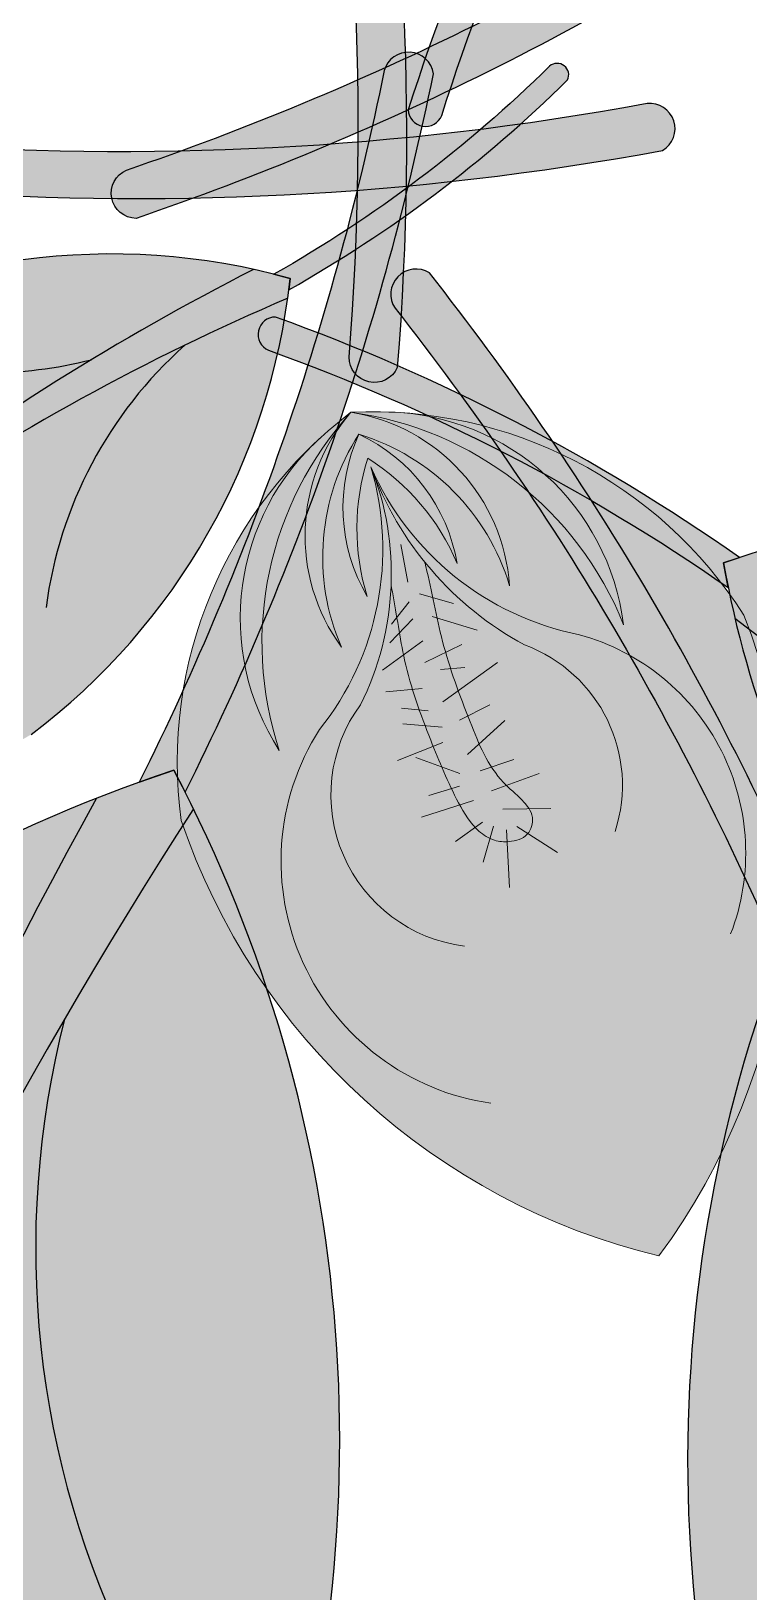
# Model space of a CAD drawing. Header units: inches. Extents: x 9636 to 21597, y -10243 to 557.
# Drawn here: x 14489.28 to 14491.79, y -8232.64 to -8227.18 of the extents above; entities that cross this region are included whole.
import ezdxf

# ---------------------------------------------------------------- set-up
doc = ezdxf.new("R2010")
doc.units = ezdxf.units.IN
doc.header["$MEASUREMENT"] = 0
doc.layers.add('MESA', color=7, linetype='Continuous')

# ---------------------------------------------------------------- blocks, each defined once
blk = doc.blocks.new('FF')
at = {"layer": 'MESA', "ltscale": 0.8}
h = blk.add_hatch(color=35, dxfattribs=at)
h.dxf.hatch_style = 1
h.set_gradient(color1=(179, 116, 77), color2=(114, 74, 49), one_color=1, tint=0.3199999928474426, name='CURVED')
h.paths.add_polyline_path([(14490.4106043968, -8227.0041422104), (14490.57836440471, -8227.027771207448, -0.03310768506175343), (14490.56002096164, -8228.359396157955, -0.8090823413515376), (14490.39157333841, -8228.322493492533, 0.032777259300629)])
h.paths.add_polyline_path([(14490.42077810672, -8225.705376391437, -0.03310768506174779), (14490.57836440471, -8227.027771207448), (14490.4106043968, -8227.0041422104, 0.03277725930060161), (14490.25718057116, -8225.694610456681), (14490.36169528917, -8225.767923602521)])
h = blk.add_hatch(color=35, dxfattribs=at)
h.dxf.hatch_style = 1
h.set_gradient(color1=(179, 116, 77), color2=(114, 74, 49), one_color=1, tint=0.3199999928474426, name='CURVED')
h.paths.add_polyline_path([(14491.04358399723, -8226.633067816088), (14490.93058864865, -8226.604803242999, 0.03310768506175343), (14490.59841222644, -8227.458027447929, 0.8090823413515376), (14490.71527336075, -8227.478011841433, -0.032777259300629)])
h.paths.add_polyline_path([(14491.37248083658, -8225.802890521074, 0.03310768506174779), (14490.93058864865, -8226.604803242999), (14491.04358399723, -8226.633067816088, -0.03277725930060161), (14491.47950231377, -8225.838276333181), (14491.39397582147, -8225.858001387987)])
h = blk.add_hatch(color=35, dxfattribs=at)
h.dxf.hatch_style = 1
h.set_gradient(color1=(179, 116, 77), color2=(114, 74, 49), one_color=1, tint=0.3199999928474426, name='CURVED')
h.paths.add_polyline_path([(14490.83124652222, -8227.161498867927), (14490.8762774465, -8227.324820530945, -0.03310768506175343), (14489.64717292357, -8227.837522747077, -0.8090823413515376), (14489.61404759396, -8227.66829177762, 0.032777259300629)])
h.paths.add_polyline_path([(14492.02695293181, -8226.654367386995, -0.03310768506174779), (14490.8762774465, -8227.324820530945), (14490.83124652222, -8227.161498867927, 0.03277725930060161), (14491.97177496649, -8226.499980045746), (14491.94606896302, -8226.625029416076)])
h = blk.add_hatch(color=35, dxfattribs=at)
h.dxf.hatch_style = 1
h.set_gradient(color1=(179, 116, 77), color2=(114, 74, 49), one_color=1, tint=0.3199999928474426, name='CURVED')
h.paths.add_polyline_path([(14490.16792002364, -8228.592733378095), (14490.33567180374, -8228.616420716997, 0.03310768506175343), (14490.68631049322, -8227.331658482122, 0.8090823413515376), (14490.51422702491, -8227.320536952557, -0.032777259300629)])
h.paths.add_polyline_path([(14489.81851757133, -8229.84365866891, 0.03310768506174779), (14490.33567180374, -8228.616420716997), (14490.16792002364, -8228.592733378095, -0.03277725930060161), (14489.6583232561, -8229.808761099323), (14489.77903679069, -8229.767211295475)])
h = blk.add_hatch(color=35, dxfattribs=at)
h.dxf.hatch_style = 1
h.set_gradient(color1=(179, 116, 77), color2=(114, 74, 49), one_color=1, tint=0.3199999928474426, name='CURVED')
h.paths.add_polyline_path([(14490.6346796144, -8227.700535912825), (14490.69245193231, -8227.752547395567, 0.03310768506175343), (14491.15519680623, -8227.353459834572, 0.8090823413515376), (14491.09255517473, -8227.305120440953, -0.032777259300629)])
h.paths.add_polyline_path([(14490.18107798054, -8228.087062538933, 0.03310768506174779), (14490.69245193231, -8227.752547395567), (14490.6346796144, -8227.700535912825, -0.03277725930060161), (14490.12905520638, -8228.032721677346), (14490.18564646113, -8228.047848582184)])
h = blk.add_hatch(color=35, dxfattribs=at)
h.dxf.hatch_style = 1
h.set_gradient(color1=(179, 116, 77), color2=(114, 74, 49), one_color=1, tint=0.3199999928474426, name='CURVED')
h.paths.add_polyline_path([(14490.12357815307, -8227.59081711278), (14490.16435616054, -8227.755252218094, 0.03310768506175343), (14491.48701364059, -8227.599885937416, 0.8090823413515376), (14491.4329617192, -8227.436133690779, -0.032777259300629)])
h.paths.add_polyline_path([(14488.83276387776, -8227.734673511715, 0.03310768506174779), (14490.16435616054, -8227.755252218094), (14490.12357815307, -8227.59081711278, -0.03277725930060161), (14488.80520917448, -8227.573054214223), (14488.888894715, -8227.669464140803)])
h = blk.add_hatch(color=85, dxfattribs=at)
h.dxf.hatch_style = 1
h.set_gradient(color1=(103, 159, 96), color2=(179, 207, 175), one_color=1, tint=0.75, name='INVCURVED')
h.paths.add_polyline_path([(14489.28077644603, -8229.641803859526, 0.1995123331975758), (14490.17716882691, -8228.116724909678, 0.0967495278531692), (14487.54593783445, -8229.908087875005, -0.08665420676483183), (14490.05785235422, -8228.01585364368, 0.1924888780828612), (14488.36943539103, -8228.294547830617, 0.1586077411667837), (14487.07659408674, -8230.150943324537, 0.1586077411660197)])
h = blk.add_hatch(color=85, dxfattribs=at)
h.dxf.hatch_style = 1
h.set_gradient(color1=(103, 159, 96), color2=(52, 80, 48), one_color=1, tint=0.25)
h.paths.add_polyline_path([(14487.54593783445, -8229.908087874997, -0.09674952785286056), (14490.17716882691, -8228.116724909678, 0.007527451123012324), (14490.18564646113, -8228.047848582182, 0.01429188129494994), (14490.05785235422, -8228.01585364368, 0.08665420676455064)])
h = blk.add_hatch(color=35, dxfattribs=at)
h.dxf.hatch_style = 1
h.set_gradient(color1=(179, 116, 77), color2=(114, 74, 49), one_color=1, tint=0.3199999928474426, name='CURVED')
h.paths.add_polyline_path([(14491.29833108774, -8229.238965314971), (14491.42492717701, -8229.126381213373, 0.03310768506175343), (14490.67216550028, -8228.027786042814, 0.8090823413515376), (14490.55234818089, -8228.151803051564, -0.032777259300629)])
h.paths.add_polyline_path([(14492.02609214224, -8230.314725513357, 0.03310768506174779), (14491.42492717701, -8229.126381213373), (14491.29833108774, -8229.238965314971, -0.03277725930060161), (14491.89583796631, -8230.414294126125), (14491.94225760395, -8230.295368263185)])
h = blk.add_hatch(color=35, dxfattribs=at)
h.dxf.hatch_style = 1
h.set_gradient(color1=(179, 116, 77), color2=(114, 74, 49), one_color=1, tint=0.3199999928474426, name='CURVED')
h.paths.add_polyline_path([(14490.94035402589, -8228.660625635877), (14490.97317891632, -8228.548869824115, 0.03310768506175343), (14490.13413149124, -8228.182356334844, 0.8090823413515376), (14490.10942315219, -8228.298310630476, -0.032777259300629)])
h.paths.add_polyline_path([(14491.75650654439, -8229.022927359063, 0.03310768506174779), (14490.97317891632, -8228.548869824115), (14490.94035402589, -8228.660625635877, -0.03277725930060161), (14491.71680860235, -8229.12842534803), (14491.7005691079, -8229.042169116408)])
h = blk.add_hatch(color=7, dxfattribs=at)
h.dxf.hatch_style = 1
h.set_gradient(color1=(237, 238, 238), one_color=1, tint=1)
h.paths.add_polyline_path([(14491.4745950841, -8231.465729720741, 0.2569091805170801), (14491.77136495982, -8229.224876931497, 0.2403030205165218), (14490.56573115917, -8228.516301861197, -0.3583807301859824), (14491.35113888056, -8229.258492758001, 0.2702333190890776), (14490.39817980626, -8228.515428705565, -0.3489770048102109), (14490.95239030795, -8229.121975182512, 0.2509502793129825), (14490.42617496732, -8228.592159456344, -0.2453890551403372), (14490.76937254508, -8229.04440639484, 0.1532458537889449), (14490.45692094029, -8228.676429790592, 0.1518402250092038), (14490.45355268837, -8229.15492530048, 0.00137366511991412), (14490.45484914094, -8229.15916004057, -0.245389055139057), (14490.42617496736, -8228.59215945633, 0.2509502793127925), (14490.36478457356, -8229.336362726925, -0.3489770048638718), (14490.39817980618, -8228.515428705528, 0.2702333191166405), (14490.14763762812, -8229.697589354759, -0.358380731124288), (14490.2705576256, -8228.62399571885, 0.240303021013481), (14489.80449761635, -8229.942487116814, 0.2569091805174252)])
edge = h.paths.add_edge_path(flags=16)
edge.add_arc((14491.55466725154, -8228.311669110095), 1.156275135120271, 199.9604918059998, 201.4598524917648, ccw=False)
edge.add_arc((14489.51878066488, -8229.081379627603), 1.020467285541694, 19.860714479619276, 21.559629817972393, ccw=False)
edge.add_arc((14491.55466725154, -8228.311669110102), 1.156275135120271, 201.4598524914096, 219.0189251154874)
edge.add_spline(control_points=[(14490.6568165052, -8229.04174026235), (14490.65789561722, -8229.046049519959), (14490.66782493844, -8229.086318764203), (14490.67639516219, -8229.126908580576), (14490.68394722562, -8229.163109225354)], knot_values=[0.2471511740125481, 0.2471511740125481, 0.2471511740125481, 0.2471511740125481, 0.247785628570655, 0.2530743171580143, 0.2530743171580143, 0.2530743171580143, 0.2530743171580143], degree=3, periodic=0)
edge.add_spline(control_points=[(14490.68394722562, -8229.163109225354), (14490.68896658732, -8229.187169421783), (14490.69394170223, -8229.211211324287), (14490.69916128221, -8229.235147738744)], knot_values=[0.2436361292652643, 0.2436361292652643, 0.2436361292652643, 0.2436361292652643, 0.2471511740125481, 0.2471511740125481, 0.2471511740125481, 0.2471511740125481], degree=3, periodic=0)
edge.add_spline(control_points=[(14490.69916128221, -8229.235147738744), (14490.70512697394, -8229.26250573888), (14490.71436583981, -8229.302518798933), (14490.7252262218, -8229.341952784094), (14490.72884867538, -8229.354514459608)], knot_values=[0.2377304945037521, 0.2377304945037521, 0.2377304945037521, 0.2377304945037521, 0.2417479965750198, 0.2436361292652643, 0.2436361292652643, 0.2436361292652643, 0.2436361292652643], degree=3, periodic=0)
edge.add_spline(control_points=[(14490.72884867538, -8229.354514459608), (14490.73443578698, -8229.373889030268), (14490.7403802112, -8229.393154064692), (14490.74662490682, -8229.412357799205)], knot_values=[0.2348183224622999, 0.2348183224622999, 0.2348183224622999, 0.2348183224622999, 0.2377304945037521, 0.2377304945037521, 0.2377304945037521, 0.2377304945037521], degree=3, periodic=0)
edge.add_spline(control_points=[(14490.74662490682, -8229.412357799205), (14490.75496085397, -8229.437992565978), (14490.76383185969, -8229.46351810143), (14490.77310224272, -8229.489049143021)], knot_values=[0.2309309092598198, 0.2309309092598198, 0.2309309092598198, 0.2309309092598198, 0.2348183224622999, 0.2348183224622999, 0.2348183224622999, 0.2348183224622999], degree=3, periodic=0)
edge.add_spline(control_points=[(14490.77310224272, -8229.489049143021), (14490.78373811498, -8229.518340801837), (14490.79489968275, -8229.547639708322), (14490.80638204404, -8229.577119135742)], knot_values=[0.2264708961110354, 0.2264708961110354, 0.2264708961110354, 0.2264708961110354, 0.2309309092598199, 0.2309309092598199, 0.2309309092598199, 0.2309309092598199], degree=3, periodic=0)
edge.add_spline(control_points=[(14490.80638204404, -8229.577119135742), (14490.8090936459, -8229.584080810988), (14490.82190815499, -8229.61681197762), (14490.83505751002, -8229.649815342851), (14490.84641138877, -8229.675101256391)], knot_values=[0.2215260703448321, 0.2215260703448321, 0.2215260703448321, 0.2215260703448321, 0.222579318859487, 0.2264708961110354, 0.2264708961110354, 0.2264708961110354, 0.2264708961110354], degree=3, periodic=0)
edge.add_spline(control_points=[(14490.84641138877, -8229.675101256391), (14490.85912731431, -8229.703420547181), (14490.8731042528, -8229.730877205358), (14490.88946314859, -8229.756268278943)], knot_values=[0.2171676473178, 0.2171676473178, 0.2171676473178, 0.2171676473178, 0.2215260703448321, 0.2215260703448321, 0.2215260703448321, 0.2215260703448321], degree=3, periodic=0)
edge.add_spline(control_points=[(14490.88946314859, -8229.756268278943), (14490.90184621574, -8229.775488364028), (14490.91852868856, -8229.797374876143), (14490.93793675883, -8229.816750344306), (14490.94141281469, -8229.820110614546)], knot_values=[0.2131642620453263, 0.2131642620453263, 0.2131642620453263, 0.2131642620453263, 0.2164634238997696, 0.2171676473178, 0.2171676473178, 0.2171676473178, 0.2171676473178], degree=3, periodic=0)
edge.add_spline(control_points=[(14490.94141281469, -8229.820110614546), (14490.95915450723, -8229.83726134051), (14490.98816675161, -8229.861091209), (14491.01414982029, -8229.890978917168), (14491.02074907984, -8229.90180246522)], knot_values=[0.2077773224475375, 0.2077773224475375, 0.2077773224475375, 0.2077773224475375, 0.2113716592103856, 0.2131642620453263, 0.2131642620453263, 0.2131642620453263, 0.2131642620453263], degree=3, periodic=0)
edge.add_spline(control_points=[(14491.02074907984, -8229.90180246522), (14491.02645299745, -8229.91115754906), (14491.03812537919, -8229.93914836589), (14491.02920164754, -8229.973311445263), (14491.01682905623, -8229.988500214002)], knot_values=[0.203445163018474, 0.203445163018474, 0.203445163018474, 0.203445163018474, 0.2049945578871382, 0.2077773224475375, 0.2077773224475375, 0.2077773224475375, 0.2077773224475375], degree=3, periodic=0)
edge.add_spline(control_points=[(14491.01682905623, -8229.988500214002), (14491.01607813155, -8229.989422059793), (14491.00027269813, -8230.007705664997), (14490.97216860909, -8230.015418119634), (14490.94643219658, -8230.016964493423), (14490.94422820682, -8230.017052613492)], knot_values=[0.1996944706411438, 0.1996944706411438, 0.1996944706411438, 0.1996944706411438, 0.1998633638435843, 0.2031371852270858, 0.203445163018474, 0.203445163018474, 0.203445163018474, 0.203445163018474], degree=3, periodic=0)
edge.add_spline(control_points=[(14490.94422820682, -8230.017052613492), (14490.92886453651, -8230.017666884802), (14490.90843293421, -8230.015525418976), (14490.88931170022, -8230.008145929205), (14490.88428033152, -8230.005836089837)], knot_values=[0.1967564236367511, 0.1967564236367511, 0.1967564236367511, 0.1967564236367511, 0.1989032889930779, 0.1996944706411438, 0.1996944706411438, 0.1996944706411438, 0.1996944706411438], degree=3, periodic=0)
edge.add_spline(control_points=[(14490.88428033152, -8230.005836089837), (14490.87012608673, -8229.999338050477), (14490.85163040676, -8229.986676803968), (14490.83594856724, -8229.971511859809), (14490.83167780229, -8229.967013772708)], knot_values=[0.1936429904609736, 0.1936429904609736, 0.1936429904609736, 0.1936429904609736, 0.1958687424163022, 0.1967564236367511, 0.1967564236367511, 0.1967564236367511, 0.1967564236367511], degree=3, periodic=0)
edge.add_spline(control_points=[(14490.83167780229, -8229.967013772708), (14490.8099913186, -8229.944172971605), (14490.79347050007, -8229.916836306027), (14490.77839686327, -8229.888822423283)], knot_values=[0.1891354409754396, 0.1891354409754396, 0.1891354409754396, 0.1891354409754396, 0.1936429904609736, 0.1936429904609736, 0.1936429904609736, 0.1936429904609736], degree=3, periodic=0)
edge.add_spline(control_points=[(14490.77839686327, -8229.888822423283), (14490.77702621955, -8229.886275124782), (14490.76693884665, -8229.867321383228), (14490.75735693904, -8229.848217246341), (14490.74937406455, -8229.831592047467)], knot_values=[0.1860923947748148, 0.1860923947748148, 0.1860923947748148, 0.1860923947748148, 0.186502265629451, 0.1891354409754396, 0.1891354409754396, 0.1891354409754396, 0.1891354409754396], degree=3, periodic=0)
edge.add_spline(control_points=[(14490.74937406455, -8229.831592047467), (14490.73721800281, -8229.806275735164), (14490.7257771504, -8229.780740951022), (14490.71480421054, -8229.755052641838)], knot_values=[0.1820826809719926, 0.1820826809719926, 0.1820826809719926, 0.1820826809719926, 0.1860923947748149, 0.1860923947748149, 0.1860923947748149, 0.1860923947748149], degree=3, periodic=0)
edge.add_spline(control_points=[(14490.71480421054, -8229.755052641838), (14490.70470172669, -8229.73140212225), (14490.69499586322, -8229.707621469026), (14490.68549363054, -8229.683761366432)], knot_values=[0.1783910477803653, 0.1783910477803653, 0.1783910477803653, 0.1783910477803653, 0.1820826809719925, 0.1820826809719925, 0.1820826809719925, 0.1820826809719925], degree=3, periodic=0)
edge.add_spline(control_points=[(14490.68549363054, -8229.683761366432), (14490.68261838306, -8229.676541621133), (14490.67312757442, -8229.652530496021), (14490.66378354892, -8229.628454574377), (14490.65738531033, -8229.611568572494)], knot_values=[0.1746797876871894, 0.1746797876871894, 0.1746797876871894, 0.1746797876871894, 0.175796826109966, 0.1783910477803653, 0.1783910477803653, 0.1783910477803653, 0.1783910477803653], degree=3, periodic=0)
edge.add_spline(control_points=[(14490.65738531033, -8229.611568572494), (14490.65044148656, -8229.593242681753), (14490.64365473988, -8229.574850123612), (14490.63710386412, -8229.556359016316)], knot_values=[0.171864353741853, 0.171864353741853, 0.171864353741853, 0.171864353741853, 0.1746797876871893, 0.1746797876871893, 0.1746797876871893, 0.1746797876871893], degree=3, periodic=0)
edge.add_spline(control_points=[(14490.63710386412, -8229.556359016316), (14490.6287169011, -8229.532685199434), (14490.62071655881, -8229.508849848664), (14490.61326818879, -8229.484786059033)], knot_values=[0.1682598066156458, 0.1682598066156458, 0.1682598066156458, 0.1682598066156458, 0.171864353741853, 0.171864353741853, 0.171864353741853, 0.171864353741853], degree=3, periodic=0)
edge.add_spline(control_points=[(14490.61326818879, -8229.484786059033), (14490.60284155878, -8229.451100268663), (14490.59188133861, -8229.411067054936), (14490.58303291566, -8229.37016561738), (14490.58176917234, -8229.364123720301)], knot_values=[0.1623418216133556, 0.1623418216133556, 0.1623418216133556, 0.1623418216133556, 0.1673876610569998, 0.1682598066156458, 0.1682598066156458, 0.1682598066156458, 0.1682598066156458], degree=3, periodic=0)
edge.add_spline(control_points=[(14490.58176917234, -8229.364123720301), (14490.57642490432, -8229.338573027539), (14490.5718007592, -8229.31276894813), (14490.56747334826, -8229.287066030558)], knot_values=[0.1586535887747186, 0.1586535887747186, 0.1586535887747186, 0.1586535887747186, 0.1623418216133555, 0.1623418216133555, 0.1623418216133555, 0.1623418216133555], degree=3, periodic=0)
edge.add_spline(control_points=[(14490.56747334826, -8229.287066030558), (14490.56439873094, -8229.268804156005), (14490.56147390727, -8229.250593348715), (14490.55854702262, -8229.232560772758)], knot_values=[0.1560331062850654, 0.1560331062850654, 0.1560331062850654, 0.1560331062850654, 0.1586535887747186, 0.1586535887747186, 0.1586535887747186, 0.1586535887747186], degree=3, periodic=0)
edge.add_spline(control_points=[(14490.55854702262, -8229.232560772758), (14490.55400262271, -8229.204562663394), (14490.54779362491, -8229.166937124333), (14490.54051665106, -8229.130998491188), (14490.5384610926, -8229.121445903475)], knot_values=[0.1504801710943955, 0.1504801710943955, 0.1504801710943955, 0.1504801710943955, 0.1545488385723417, 0.1560331062850654, 0.1560331062850654, 0.1560331062850654, 0.1560331062850654], degree=3, periodic=0)
edge.add_arc((14489.51878066488, -8229.081379627598), 1.020467285541694, -2.250163947206774, 19.86071447921831)
at = {"layer": 'MESA', "lineweight": 5, "ltscale": 0.8}
h = blk.add_hatch(color=83, dxfattribs=at)
h.dxf.hatch_style = 1
h.set_gradient(color1=(117, 211, 105), one_color=1, tint=1)
h.paths.add_polyline_path([(14491.35113888056, -8229.258492758001, 0.3583807301414101), (14490.5657311593, -8228.516301861206, 0.02724021252780064), (14490.39817980612, -8228.515428705545, -0.27023331912118)])
h.paths.add_polyline_path([(14490.42617496734, -8228.592159456352, -0.2509502793036039), (14490.95239030795, -8229.121975182512, 0.3489770048638718), (14490.39817980614, -8228.515428705543, 0.3489770048564635), (14490.36478457356, -8229.336362726926, -0.2509502793046178)])
h.paths.add_polyline_path([(14490.76937254508, -8229.04440639484, 0.2453890551401661), (14490.42617496732, -8228.592159456342, 0.2453890551330679), (14490.45484914094, -8229.15916004057, -0.1532458537798691), (14490.45692094031, -8228.676429790607, -0.1532458537804744)], flags=17)
h.paths.add_polyline_path([(14490.39817980618, -8228.51542870553, 0.02724021243329556), (14490.27055762387, -8228.62399572052, 0.3583807303279284), (14490.14763762812, -8229.697589354762, -0.2702333191168038)])
h = blk.add_hatch(color=95, dxfattribs=at)
h.dxf.hatch_style = 1
h.set_gradient(color1=(68, 182, 53), color2=(121, 213, 109), one_color=1, tint=0.6299999952316284, name='CYLINDER')
edge = h.paths.add_edge_path()
edge.add_spline(control_points=[(14490.83167780229, -8229.967013772708), (14490.83594856724, -8229.971511859809), (14490.85163040676, -8229.986676803968), (14490.87012608673, -8229.999338050477), (14490.88428033152, -8230.005836089837)], knot_values=[0.1936429904609736, 0.1936429904609736, 0.1936429904609736, 0.1936429904609736, 0.1945306716814224, 0.1967564236367511, 0.1967564236367511, 0.1967564236367511, 0.1967564236367511], degree=3, periodic=0)
edge.add_spline(control_points=[(14490.88428033152, -8230.005836089837), (14490.88931170022, -8230.008145929205), (14490.90843293421, -8230.015525418976), (14490.92886453651, -8230.017666884802), (14490.94422820682, -8230.017052613492)], knot_values=[0.1967564236367511, 0.1967564236367511, 0.1967564236367511, 0.1967564236367511, 0.197547605284817, 0.1996944706411439, 0.1996944706411439, 0.1996944706411439, 0.1996944706411439], degree=3, periodic=0)
edge.add_spline(control_points=[(14490.94422820682, -8230.017052613492), (14490.94643219658, -8230.016964493423), (14490.97216860909, -8230.015418119634), (14491.00027269813, -8230.007705664997), (14491.01607813155, -8229.989422059793), (14491.01682905623, -8229.988500214002)], knot_values=[0.1996944706411439, 0.1996944706411439, 0.1996944706411439, 0.1996944706411439, 0.2000024484325321, 0.2032762698160336, 0.2034451630184741, 0.2034451630184741, 0.2034451630184741, 0.2034451630184741], degree=3, periodic=0)
edge.add_spline(control_points=[(14491.01682905623, -8229.988500214002), (14491.02920164754, -8229.973311445263), (14491.03812537919, -8229.93914836589), (14491.02645299745, -8229.91115754906), (14491.02074907984, -8229.90180246522)], knot_values=[0.2034451630184741, 0.2034451630184741, 0.2034451630184741, 0.2034451630184741, 0.2062279275788734, 0.2077773224475375, 0.2077773224475375, 0.2077773224475375, 0.2077773224475375], degree=3, periodic=0)
edge.add_spline(control_points=[(14491.02074907984, -8229.90180246522), (14491.01414982029, -8229.890978917168), (14490.98816675161, -8229.861091209), (14490.95915450723, -8229.83726134051), (14490.94141281469, -8229.820110614546)], knot_values=[0.2077773224475375, 0.2077773224475375, 0.2077773224475375, 0.2077773224475375, 0.2095699252824783, 0.2131642620453263, 0.2131642620453263, 0.2131642620453263, 0.2131642620453263], degree=3, periodic=0)
edge.add_spline(control_points=[(14490.94141281469, -8229.820110614546), (14490.93793675883, -8229.816750344306), (14490.91852868856, -8229.797374876143), (14490.90184621574, -8229.775488364028), (14490.88946314859, -8229.756268278943)], knot_values=[0.2131642620453263, 0.2131642620453263, 0.2131642620453263, 0.2131642620453263, 0.2138684854633567, 0.2171676473178, 0.2171676473178, 0.2171676473178, 0.2171676473178], degree=3, periodic=0)
edge.add_spline(control_points=[(14490.88946314859, -8229.756268278943), (14490.8731042528, -8229.730877205358), (14490.85912731431, -8229.703420547181), (14490.84641138877, -8229.675101256391)], knot_values=[0.2171676473178, 0.2171676473178, 0.2171676473178, 0.2171676473178, 0.2215260703448321, 0.2215260703448321, 0.2215260703448321, 0.2215260703448321], degree=3, periodic=0)
edge.add_spline(control_points=[(14490.84641138877, -8229.675101256391), (14490.83505751002, -8229.649815342851), (14490.82190815499, -8229.61681197762), (14490.8090936459, -8229.584080810988), (14490.80638204404, -8229.577119135742)], knot_values=[0.2215260703448321, 0.2215260703448321, 0.2215260703448321, 0.2215260703448321, 0.2254176475963806, 0.2264708961110354, 0.2264708961110354, 0.2264708961110354, 0.2264708961110354], degree=3, periodic=0)
edge.add_spline(control_points=[(14490.80638204404, -8229.577119135742), (14490.79489968275, -8229.547639708322), (14490.78373811498, -8229.518340801837), (14490.77310224272, -8229.489049143021)], knot_values=[0.2264708961110354, 0.2264708961110354, 0.2264708961110354, 0.2264708961110354, 0.2309309092598199, 0.2309309092598199, 0.2309309092598199, 0.2309309092598199], degree=3, periodic=0)
edge.add_spline(control_points=[(14490.77310224272, -8229.489049143021), (14490.76383185969, -8229.46351810143), (14490.75496085397, -8229.437992565978), (14490.74662490682, -8229.412357799205)], knot_values=[0.2309309092598199, 0.2309309092598199, 0.2309309092598199, 0.2309309092598199, 0.2348183224622999, 0.2348183224622999, 0.2348183224622999, 0.2348183224622999], degree=3, periodic=0)
edge.add_spline(control_points=[(14490.74662490682, -8229.412357799205), (14490.7403802112, -8229.393154064692), (14490.73443578698, -8229.373889030268), (14490.72884867538, -8229.354514459608)], knot_values=[0.2348183224622999, 0.2348183224622999, 0.2348183224622999, 0.2348183224622999, 0.2377304945037521, 0.2377304945037521, 0.2377304945037521, 0.2377304945037521], degree=3, periodic=0)
edge.add_spline(control_points=[(14490.72884867538, -8229.354514459608), (14490.7252262218, -8229.341952784094), (14490.71436583981, -8229.302518798933), (14490.70512697394, -8229.26250573888), (14490.69916128221, -8229.235147738744)], knot_values=[0.2377304945037521, 0.2377304945037521, 0.2377304945037521, 0.2377304945037521, 0.2396186271939966, 0.2436361292652643, 0.2436361292652643, 0.2436361292652643, 0.2436361292652643], degree=3, periodic=0)
edge.add_spline(control_points=[(14490.69916128221, -8229.235147738744), (14490.69394170223, -8229.211211324287), (14490.68896658732, -8229.187169421783), (14490.68394722562, -8229.163109225354)], knot_values=[0.2436361292652643, 0.2436361292652643, 0.2436361292652643, 0.2436361292652643, 0.2471511740125481, 0.2471511740125481, 0.2471511740125481, 0.2471511740125481], degree=3, periodic=0)
edge.add_spline(control_points=[(14490.68394722562, -8229.163109225354), (14490.67639516219, -8229.126908580576), (14490.66782493844, -8229.086318764203), (14490.65789561722, -8229.046049519959), (14490.6568165052, -8229.04174026235)], knot_values=[0.2471511740125481, 0.2471511740125481, 0.2471511740125481, 0.2471511740125481, 0.2524398625999075, 0.2530743171580144, 0.2530743171580144, 0.2530743171580144, 0.2530743171580144], degree=3, periodic=0)
edge.add_arc((14491.43541918256, -8228.382095394505), 1.020467285541694, 201.5596298111538, 220.2718141492146, ccw=False)
edge.add_arc((14489.51878066488, -8229.081379627598), 1.020467285541694, -2.2501639475048023, 18.52929558790231, ccw=False)
edge.add_spline(control_points=[(14490.5384610926, -8229.121445903475), (14490.54051665106, -8229.130998491188), (14490.54779362491, -8229.166937124333), (14490.55400262271, -8229.204562663394), (14490.55854702262, -8229.232560772758)], knot_values=[0.1504801710943955, 0.1504801710943955, 0.1504801710943955, 0.1504801710943955, 0.1519644388071193, 0.1560331062850654, 0.1560331062850654, 0.1560331062850654, 0.1560331062850654], degree=3, periodic=0)
edge.add_spline(control_points=[(14490.55854702262, -8229.232560772758), (14490.56147390727, -8229.250593348715), (14490.56439873094, -8229.268804156005), (14490.56747334826, -8229.287066030558)], knot_values=[0.1560331062850654, 0.1560331062850654, 0.1560331062850654, 0.1560331062850654, 0.1586535887747186, 0.1586535887747186, 0.1586535887747186, 0.1586535887747186], degree=3, periodic=0)
edge.add_spline(control_points=[(14490.56747334826, -8229.287066030558), (14490.5718007592, -8229.31276894813), (14490.57642490432, -8229.338573027539), (14490.58176917234, -8229.364123720301)], knot_values=[0.1586535887747186, 0.1586535887747186, 0.1586535887747186, 0.1586535887747186, 0.1623418216133556, 0.1623418216133556, 0.1623418216133556, 0.1623418216133556], degree=3, periodic=0)
edge.add_spline(control_points=[(14490.58176917234, -8229.364123720301), (14490.58303291566, -8229.37016561738), (14490.59188133861, -8229.411067054936), (14490.60284155878, -8229.451100268663), (14490.61326818879, -8229.484786059033)], knot_values=[0.1623418216133556, 0.1623418216133556, 0.1623418216133556, 0.1623418216133556, 0.1632139671720015, 0.1682598066156458, 0.1682598066156458, 0.1682598066156458, 0.1682598066156458], degree=3, periodic=0)
edge.add_spline(control_points=[(14490.61326818879, -8229.484786059033), (14490.62071655881, -8229.508849848664), (14490.6287169011, -8229.532685199434), (14490.63710386412, -8229.556359016316)], knot_values=[0.1682598066156458, 0.1682598066156458, 0.1682598066156458, 0.1682598066156458, 0.171864353741853, 0.171864353741853, 0.171864353741853, 0.171864353741853], degree=3, periodic=0)
edge.add_spline(control_points=[(14490.63710386412, -8229.556359016316), (14490.64365473988, -8229.574850123612), (14490.65044148656, -8229.593242681753), (14490.65738531033, -8229.611568572494)], knot_values=[0.171864353741853, 0.171864353741853, 0.171864353741853, 0.171864353741853, 0.1746797876871894, 0.1746797876871894, 0.1746797876871894, 0.1746797876871894], degree=3, periodic=0)
edge.add_spline(control_points=[(14490.65738531033, -8229.611568572494), (14490.66378354892, -8229.628454574377), (14490.67312757442, -8229.652530496021), (14490.68261838306, -8229.676541621133), (14490.68549363054, -8229.683761366432)], knot_values=[0.1746797876871894, 0.1746797876871894, 0.1746797876871894, 0.1746797876871894, 0.1772740093575887, 0.1783910477803653, 0.1783910477803653, 0.1783910477803653, 0.1783910477803653], degree=3, periodic=0)
edge.add_spline(control_points=[(14490.68549363054, -8229.683761366432), (14490.69499586322, -8229.707621469026), (14490.70470172669, -8229.73140212225), (14490.71480421054, -8229.755052641838)], knot_values=[0.1783910477803653, 0.1783910477803653, 0.1783910477803653, 0.1783910477803653, 0.1820826809719925, 0.1820826809719925, 0.1820826809719925, 0.1820826809719925], degree=3, periodic=0)
edge.add_spline(control_points=[(14490.71480421054, -8229.755052641838), (14490.7257771504, -8229.780740951022), (14490.73721800281, -8229.806275735164), (14490.74937406455, -8229.831592047467)], knot_values=[0.1820826809719925, 0.1820826809719925, 0.1820826809719925, 0.1820826809719925, 0.1860923947748148, 0.1860923947748148, 0.1860923947748148, 0.1860923947748148], degree=3, periodic=0)
edge.add_spline(control_points=[(14490.74937406455, -8229.831592047467), (14490.75735693904, -8229.848217246341), (14490.76693884665, -8229.867321383228), (14490.77702621955, -8229.886275124782), (14490.77839686327, -8229.888822423283)], knot_values=[0.1860923947748148, 0.1860923947748148, 0.1860923947748148, 0.1860923947748148, 0.1887255701208035, 0.1891354409754396, 0.1891354409754396, 0.1891354409754396, 0.1891354409754396], degree=3, periodic=0)
edge.add_spline(control_points=[(14490.77839686327, -8229.888822423283), (14490.79347050007, -8229.916836306027), (14490.8099913186, -8229.944172971605), (14490.83167780229, -8229.967013772708)], knot_values=[0.1891354409754396, 0.1891354409754396, 0.1891354409754396, 0.1891354409754396, 0.1936429904609736, 0.1936429904609736, 0.1936429904609736, 0.1936429904609736], degree=3, periodic=0)
at = {"layer": 'MESA', "ltscale": 0.8}
h = blk.add_hatch(color=85, dxfattribs=at)
h.dxf.hatch_style = 1
h.set_gradient(color1=(103, 159, 96), color2=(179, 207, 175), one_color=1, tint=0.75, name='INVCURVED')
h.paths.add_polyline_path([(14494.44037258343, -8229.231613639784, 0.1995123331975758), (14491.79911282096, -8229.00898502577, 0.0967495278531692), (14495.9244201916, -8231.402749037043, -0.08665420676483183), (14491.74016531471, -8229.23554973161, 0.1924888780828612), (14493.21089389085, -8231.335928336966, 0.1586077411667837), (14496.55667994758, -8231.879427637721, 0.1586077411660197)])
h = blk.add_hatch(color=85, dxfattribs=at)
h.dxf.hatch_style = 1
h.set_gradient(color1=(103, 159, 96), color2=(52, 80, 48), one_color=1, tint=0.25)
h.paths.add_polyline_path([(14495.92442019159, -8231.402749037039, -0.09674952785286056), (14491.79911282096, -8229.00898502577, 0.007527451123012324), (14491.7005691079, -8229.042169116408, 0.01429188129494994), (14491.74016531471, -8229.23554973161, 0.08665420676455064)])
h = blk.add_hatch(color=85, dxfattribs=at)
h.dxf.hatch_style = 1
h.set_gradient(color1=(103, 159, 96), color2=(52, 80, 48), one_color=1, tint=0.25)
h.paths.add_polyline_path([(14487.27198229263, -8236.34348199872, -0.09674952785286056), (14489.84756209524, -8229.902037307955, 0.007527451123012324), (14489.77903679069, -8229.767211295471, 0.01429188129494994), (14489.50907719506, -8229.864951681267, 0.08665420676455064)])
h = blk.add_hatch(color=85, dxfattribs=at)
h.dxf.hatch_style = 1
h.set_gradient(color1=(103, 159, 96), color2=(179, 207, 175), one_color=1, tint=0.75, name='INVCURVED')
h.paths.add_polyline_path([(14490.08381560825, -8233.750137420004, 0.1995123331975758), (14489.84756209523, -8229.902037307955, 0.0967495278531692), (14487.27198229263, -8236.343481998741, -0.08665420676483183), (14489.50907719506, -8229.864951681267, 0.1924888780828612), (14486.79626681951, -8232.424215988722, 0.1586077411667837), (14486.71921810317, -8237.353862346443, 0.1586077411660197)])
h = blk.add_hatch(color=85, dxfattribs=at)
h.dxf.hatch_style = 1
h.set_gradient(color1=(103, 159, 96), color2=(179, 207, 175), one_color=1, tint=0.75, name='INVCURVED')
h.paths.add_polyline_path([(14495.1764048231, -8232.639911375592, 0.1995123331975758), (14492.08939717088, -8230.330349956212, 0.0967495278531692), (14495.33457077069, -8236.46179915939, -0.08665420676483183), (14491.84212141722, -8230.564448382103, 0.1924888780828612), (14492.03836875914, -8234.288782001677, 0.1586077411667837), (14495.7473436642, -8237.53698994923, 0.1586077411660197)])
at = {"layer": 'MESA', "lineweight": 9, "ltscale": 0.8}
for p, q in [((14490.59730691708, -8229.109388901701), (14490.57267327815, -8228.97762877757)), ((14490.60116261459, -8229.178359389753), (14490.5400343807, -8229.256106398878)), ((14490.63772634305, -8229.150089709105), (14490.75646835061, -8229.183537004159)), ((14490.61423952027, -8229.237562354378), (14490.53430745843, -8229.32217331859)), ((14490.68178973557, -8229.229979395068), (14490.83954583007, -8229.27691463528)), ((14490.64993221333, -8229.314801563389), (14490.50831264978, -8229.417276191765)), ((14490.6560383249, -8229.390117251345), (14490.78527202623, -8229.326924579924)), ((14490.71948723572, -8229.527406761053), (14490.91017274305, -8229.390985220452)), ((14490.71111236051, -8229.415473161318), (14490.79576439404, -8229.408047004503)), ((14490.64672337391, -8229.48175612773), (14490.51999418068, -8229.493233593721)), ((14490.66769015203, -8229.559270636142), (14490.57497785521, -8229.550445015902)), ((14490.77753919328, -8229.59169939495), (14490.88367944812, -8229.538044766936)), ((14490.71724635676, -8229.616464667168), (14490.57954796067, -8229.605202178067)), ((14490.80573229866, -8229.712532351605), (14490.93574787762, -8229.59289778004)), ((14490.71897833531, -8229.670642958921), (14490.56051196092, -8229.732725825987)), ((14490.77901330157, -8229.778434000278), (14490.62495636614, -8229.722335084005)), ((14490.84973179942, -8229.769620482044), (14490.96754517457, -8229.730027864485)), ((14490.88878216135, -8229.839312872124), (14491.05592451739, -8229.778331099518)), ((14490.77766540119, -8229.82306629135), (14490.67072854895, -8229.855292323442)), ((14490.826964189, -8229.873245634524), (14490.64518123012, -8229.931548098331)), ((14490.85732026273, -8229.948382441728), (14490.7639377287, -8230.016232440115)), ((14490.9290548817, -8229.903441496077), (14491.09672714729, -8229.900444359293)), ((14490.89653823563, -8229.962976244928), (14490.86077294567, -8230.088029823954)), ((14490.94224752543, -8229.975574761826), (14490.95184866355, -8230.176634147037)), ((14490.97820353396, -8229.963728053544), (14491.11987501864, -8230.05458789301))]:
    blk.add_line(p, q, dxfattribs=at)
at = {"layer": 'MESA', "ltscale": 0.8}
for points in [[(14490.25718057116, -8225.694610456681), (14490.36169528917, -8225.767923602523), (14490.42077810672, -8225.705376391437, -0.06628802967972178), (14490.56002096164, -8228.359396157955, -0.8090823413515378), (14490.39157333841, -8228.322493492533, 0.06562502276091056)], [(14491.47950231377, -8225.838276333181), (14491.39397582147, -8225.85800138799), (14491.37248083658, -8225.802890521074, 0.06628802967972178), (14490.59841222644, -8227.458027447929, 0.8090823413515378), (14490.71527336075, -8227.478011841433, -0.06562502276091056)], [(14491.97177496649, -8226.499980045746), (14491.94606896302, -8226.625029416076), (14492.02695293181, -8226.654367386995, -0.06628802967972178), (14489.64717292357, -8227.837522747077, -0.8090823413515378), (14489.61404759396, -8227.66829177762, 0.06562502276091056)], [(14489.6583232561, -8229.808761099323), (14489.77903679069, -8229.767211295471), (14489.81851757133, -8229.84365866891, 0.06628802967972178), (14490.68631049322, -8227.331658482122, 0.8090823413515378), (14490.51422702491, -8227.320536952557, -0.06562502276091056)], [(14490.12905520638, -8228.032721677348), (14490.18564646113, -8228.047848582184), (14490.18107798054, -8228.087062538934, 0.06628802967972178), (14491.15519680623, -8227.353459834574, 0.8090823413515378), (14491.09255517473, -8227.305120440955, -0.06562502276091056)], [(14488.80520917448, -8227.573054214223), (14488.888894715, -8227.669464140801), (14488.83276387776, -8227.734673511715, 0.06628802967972178), (14491.48701364059, -8227.599885937416, 0.8090823413515378), (14491.4329617192, -8227.436133690779, -0.06562502276091056)], [(14491.89583796631, -8230.414294126125), (14491.94225760395, -8230.295368263183), (14492.02609214224, -8230.314725513357, 0.06628802967972178), (14490.67216550028, -8228.027786042814, 0.8090823413515378), (14490.55234818089, -8228.151803051564, -0.06562502276091056)], [(14491.71680860235, -8229.128425348032), (14491.7005691079, -8229.04216911641), (14491.75650654439, -8229.022927359065, 0.06628802967972178), (14490.13413149124, -8228.182356334846, 0.8090823413515378), (14490.10942315219, -8228.298310630478, -0.06562502276091056)]]:
    blk.add_lwpolyline(points, format="xyb", close=True, dxfattribs=at)
for centre, radius, start, end in [((14489.56219390505, -8230.266826364284), 2.304898151142107, 74.30655630444721, 121.1639419206019), ((14494.22005540725, -8236.154502917976), 9.141200482685061, 117.0857482899126, 136.8959438880365), ((14487.89403228737, -8227.80074543418), 2.304898151142107, 306.988229847814, 353.8456154639785), ((14493.44709241125, -8235.747843475447), 8.302190723669948, 113.1950649116107, 135.2996249943445), ((14490.80548596747, -8229.390059188981), 1.485379279412461, 131.7172270940008, 172.5580946785561), ((14489.11877108941, -8226.858678591952), 1.519243677842884, 255.8288805665853, 284.1821451710154), ((14492.851881011, -8232.298203080712), 3.453588897784788, 62.61586926319676, 109.4732548793516), ((14495.10237675395, -8228.44636628477), 3.453588897784788, 189.9341957198216, 236.7915813359774), ((14500.0377788777, -8218.338093689536), 13.69689523321573, 232.713387705287, 252.52358330341), ((14491.35342645126, -8234.537371301263), 5.023258831092003, 108.2654554901763, 155.1228411063309), ((14485.33574220951, -8232.110342224163), 5.023258831092003, 340.947129033547, 27.80451464970551), ((14506.94093712526, -8239.509839683056), 19.92218876512046, 151.0446474756441, 170.854843073765), ((14505.04861166234, -8239.715740567082), 18.09366407336492, 147.1539640973444, 169.2585241800727), ((14496.59809826457, -8232.181177645662), 5.023258831092003, 157.9500024736531, 204.8073880898098), ((14492.53350607076, -8231.438886227288), 3.237212272972876, 165.6761262797309, 206.516993864286), ((14491.70389660499, -8232.195837907608), 3.078555152519601, 178.5984017244853, 218.4888917844019)]:
    blk.add_arc(centre, radius, start, end, dxfattribs=at)
at = {"layer": 'MESA', "lineweight": 9, "ltscale": 0.8}
for centre, radius, start, end in [((14491.33001490687, -8229.740109500057), 1.538882615223433, 127.2667798982271, 187.5568267570625), ((14490.47394794833, -8230.052444935798), 1.538882615223433, 32.53209864186172, 92.82214550069274), ((14489.49905030616, -8228.993603294623), 1.01047904473678, 321.3334676193555, 16.5131619731156), ((14489.51878066488, -8229.081379627598), 1.020467285541913, 333.4147324977783, 21.5596298039342), ((14491.55466725155, -8228.311669110104), 1.156275135121574, 199.9604918175597, 241.6057888232627), ((14491.39398798097, -8228.302236598996), 1.010479044736605, 203.5757634258111, 258.7554577796241), ((14489.58631546369, -8230.075575349909), 2.344808968681467, 323.6394422466624, 21.27229873034399), ((14490.98654097955, -8230.056041160198), 0.7912124121583974, 338.9890545032827, 74.57780856350995), ((14490.8235362529, -8229.819682691008), 0.5232485360071415, 342.0156456943687, 69.72944824089839), ((14490.8608310156, -8229.853303432079), 0.5327515368660232, 143.7214805916256, 262.8859260619095), ((14491.00936966798, -8230.084849734707), 0.8554844804162092, 147.4792624432643, 261.7766705721751), ((14492.02398991562, -8229.18619151779), 2.344808968681467, 198.8166266685801, 256.4494831522612)]:
    blk.add_arc(centre, radius, start, end, dxfattribs=at)
at = {"layer": 'MESA', "color": 62, "lineweight": 5, "ltscale": 0.8}
for centre, radius, start, end in [((14491.28669204146, -8229.321366022992), 1.199578655999879, 137.7899646161821, 198.278101681606), ((14490.89796078492, -8228.94690583686), 0.6602677802043198, 139.1948918055779, 216.1461430890908), ((14490.29368524014, -8229.167375350025), 0.6602677802043198, 3.94278230983201, 80.89403359334312), ((14490.23743127645, -8229.704188084956), 1.199578655999879, 21.81082371731996, 82.29896078273924), ((14490.50719262783, -8229.364914967728), 0.8506297456741392, 7.187102905928372, 88.40946885347697), ((14490.86182856278, -8229.235526292967), 0.8506297456741392, 131.679456545448, 212.9018224929926), ((14491.09017544441, -8229.021567532858), 0.790751496811904, 147.1093138774124, 203.4592187914252), ((14490.98338284024, -8228.848205859364), 0.6132213092437814, 155.3204221113716, 210.4697331044928), ((14490.1647730542, -8229.14687507171), 0.6132213092437814, 9.61919229442843, 64.76850328755242), ((14490.19471252823, -8229.348276556402), 0.790751496811904, 16.6297066074974, 72.97961152150725), ((14491.22490041744, -8228.92109540396), 0.8060110046736654, 162.3289777281959, 197.179217037693), ((14490.02694012526, -8229.358170385218), 0.8060110046736654, 22.90970836122871, 57.75994767072465)]:
    blk.add_arc(centre, radius, start, end, dxfattribs=at)
blk.add_open_spline([(14490.5384610926, -8229.121445903475), (14490.54051665106, -8229.130998491188), (14490.55720395207, -8229.213411703315), (14490.58049951295, -8229.405487051468), (14490.66856298275, -8229.645949101872), (14490.75209827132, -8229.847039475944), (14490.82527363477, -8229.97153795212), (14490.89485504107, -8230.015092628772), (14490.95608206051, -8230.019832665006), (14491.02112406505, -8230.001983536049), (14491.04260524156, -8229.926003713314), (14490.9932284557, -8229.863810237366), (14490.88846842928, -8229.781742932802), (14490.80541138078, -8229.5786266434), (14490.71239849917, -8229.328957518297), (14490.68045219985, -8229.137529744616), (14490.65789561722, -8229.046049519959), (14490.6568165052, -8229.04174026235)], degree=3, knots=[0.1504801710943955, 0.1504801710943955, 0.1504801710943955, 0.1504801710943955, 0.1519644388071193, 0.1632139671720015, 0.1772740093575887, 0.1887255701208035, 0.1945306716814224, 0.197547605284817, 0.2000024484325321, 0.2032762698160336, 0.2062279275788734, 0.2095699252824783, 0.2138684854633567, 0.2254176475963806, 0.2396186271939966, 0.2524398625999075, 0.2530743171580144, 0.2530743171580144, 0.2530743171580144, 0.2530743171580144], dxfattribs=at)

msp = doc.modelspace()

# ---------------------------------------------------------------- block references
at = {"color": 18, "true_color": 0x000000}
msp.add_blockref('FF', (0, 0), dxfattribs=at)

doc.saveas('drawing.dxf')
